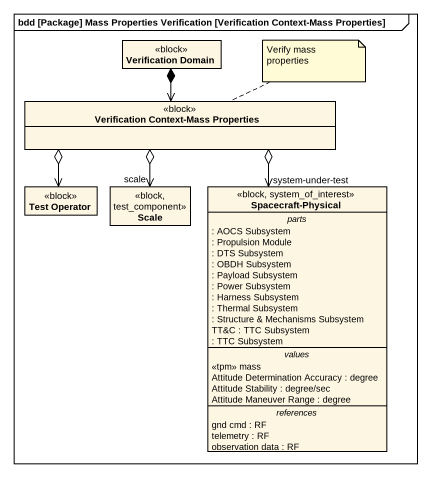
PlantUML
@startuml
mainframe bdd [Package] Mass Properties Verification [Verification Context-Mass Properties]
hide circle
hide empty members
class "Verification Domain" as Verification_Domain <<block>>
class "Verification Context-Mass Properties" as Verification_Context_Mass <<block>>
class "Test Operator" as Test_Operator <<block>>
class "Scale" as Scale_ <<block, test_component>>
class "Spacecraft-Physical" as Spacecraft_Physical <<block, system_of_interest>> {
  -- parts --
  : AOCS Subsystem
  : Propulsion Module
  : DTS Subsystem
  : OBDH Subsystem
  : Payload Subsystem
  : Power Subsystem
  : Harness Subsystem
  : Thermal Subsystem
  : Structure & Mechanisms Subsystem
  TT&C : TTC Subsystem
  : TTC Subsystem
  -- values --
  <<tpm>> mass
  Attitude Determination Accuracy : degree
  Attitude Stability : degree/sec
  Attitude Maneuver Range : degree
  -- references --
  gnd cmd : RF
  telemetry : RF
  observation data : RF
}
Verification_Domain *--> Verification_Context_Mass
Verification_Context_Mass o--> Test_Operator
Verification_Context_Mass o--> "scale" Scale_
Verification_Context_Mass o--> "system-under-test" Spacecraft_Physical
note right of Verification_Context_Mass : Verify mass properties
@enduml
